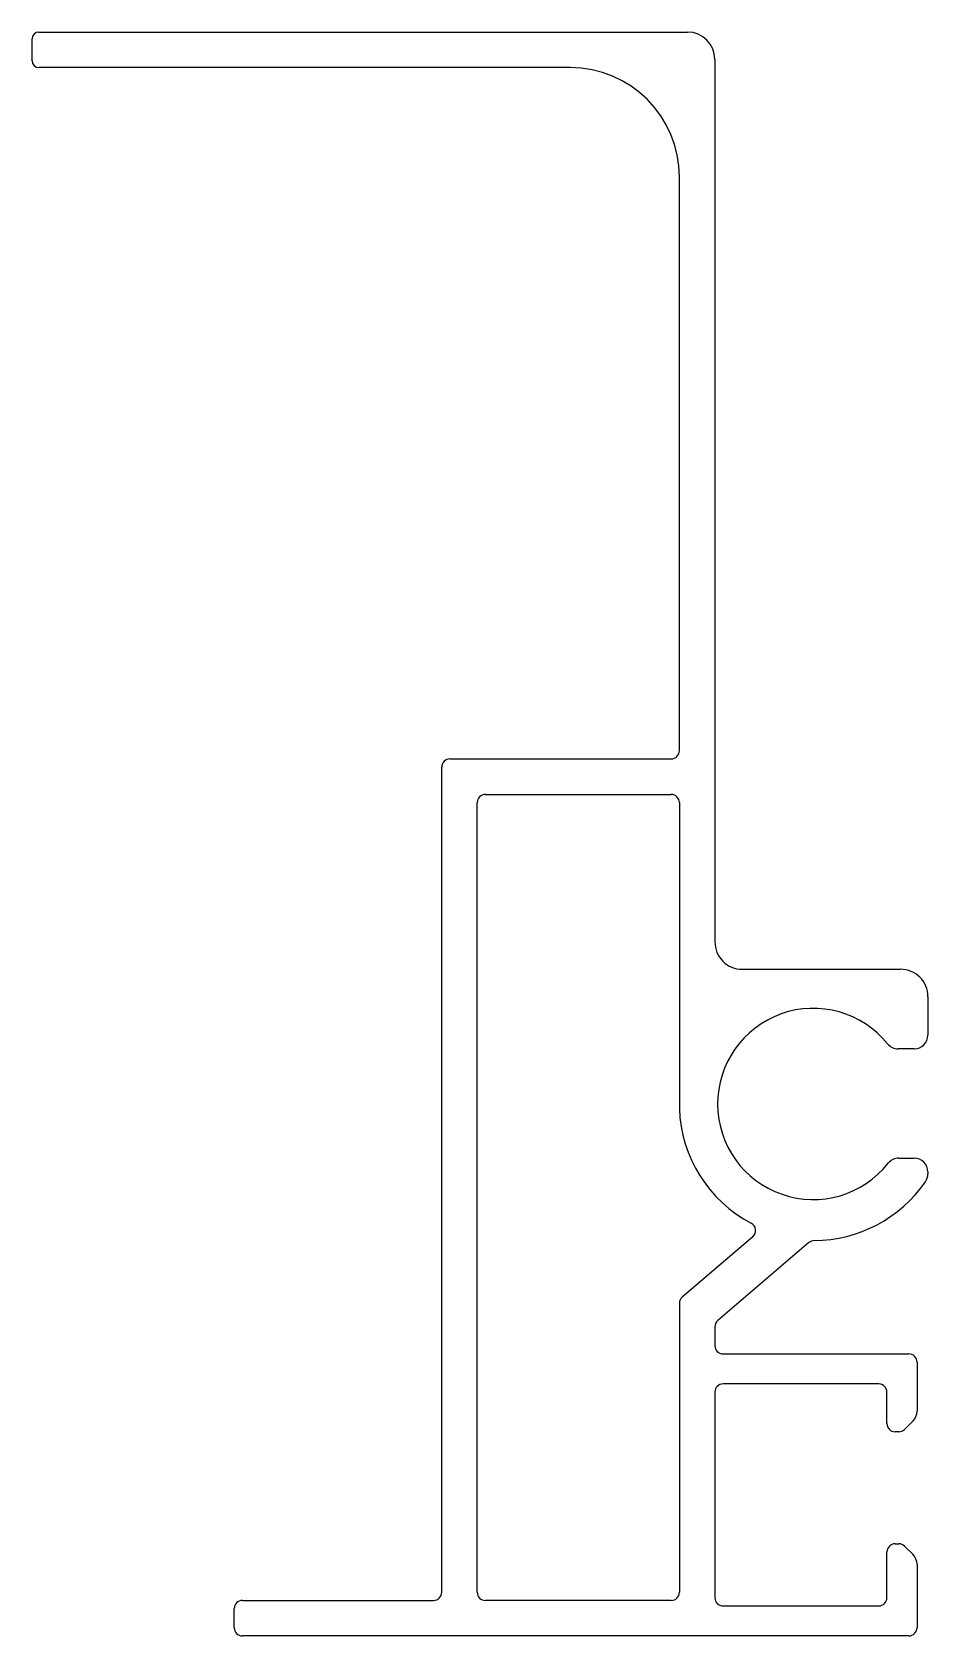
# Model space of a CAD drawing. Extents: x 755.2 to 788, y 523 to 581.7.
import ezdxf

# ---------------------------------------------------------------- set-up
doc = ezdxf.new("R2010")
doc.units = 0
doc.layers.get('0').update_dxf_attribs({"linetype": 'CONTINUOUS'})

msp = doc.modelspace()

# ---------------------------------------------------------------- linework, layer by layer
at = {"color": 0}
for p, q in [((755.157, 580.628), (755.157, 581.428)), ((755.407, 581.678), (779.158, 581.678)), ((780.158, 580.678), (780.158, 548.378)), ((774.857, 580.378), (755.407, 580.378)), ((778.857, 555.378), (778.857, 576.378)), ((770.157, 524.578), (770.157, 554.778)), ((770.457, 555.078), (778.557, 555.078)), ((771.757, 553.778), (778.557, 553.778)), ((771.457, 524.578), (771.457, 553.478)), ((778.857, 553.478), (778.857, 542.277)), ((781.158, 547.378), (786.959, 547.378)), ((787.959, 546.378), (787.959, 544.965)), ((787.459, 544.465), (786.869, 544.465)), ((786.895, 540.465), (787.459, 540.465)), ((787.959, 539.965), (787.959, 539.888)), ((781.545, 537.59), (778.962, 535.378)), ((783.602, 537.377), (780.262, 534.517)), ((778.857, 535.15), (778.857, 524.578)), ((780.157, 534.289), (780.157, 533.601)), ((780.457, 533.301), (787.259, 533.301)), ((787.559, 533.001), (787.559, 531.203)), ((780.157, 531.901), (780.157, 524.378)), ((786.159, 532.201), (780.457, 532.201)), ((786.459, 530.751), (786.459, 531.901)), ((787.413, 530.849), (787.103, 530.539)), ((786.89, 530.451), (786.759, 530.451)), ((786.459, 524.378), (786.459, 526.051)), ((786.759, 526.351), (786.89, 526.351)), ((787.103, 526.263), (787.413, 525.953)), ((787.559, 525.6), (787.559, 523.278)), ((762.859, 524.278), (769.857, 524.278)), ((778.557, 524.278), (771.757, 524.278)), ((762.559, 523.278), (762.559, 523.978)), ((780.457, 524.078), (786.159, 524.078)), ((787.259, 522.978), (762.859, 522.978))]:
    msp.add_line(p, q, dxfattribs=at)
for centre, radius, start, end in [((755.407, 581.428), 0.25, 90, 180), ((779.158, 580.678), 1, 0, 90), ((755.407, 580.628), 0.25, 180, 270), ((774.857, 576.378), 4, 360, 90), ((778.557, 555.378), 0.3, 270, 360), ((770.457, 554.778), 0.3, 90, 180), ((771.757, 553.478), 0.3, 90, 180), ((778.557, 553.478), 0.3, 0, 90), ((781.158, 548.378), 1, 179.99999, 270.00002), ((786.959, 546.378), 1, 359.96733, 89.99997), ((783.759, 542.449), 3.5, 38.97878, 321.61319), ((787.459, 544.965), 0.5, 270, 360), ((786.869, 544.965), 0.5, 218.97878, 270), ((783.787, 542.449), 4.933, 182.00288, 242.23903), ((786.895, 539.965), 0.5, 90, 141.61319), ((787.459, 539.965), 0.5, 0, 90), ((783.759, 542.449), 5, 270.41189, 325.30787), ((787.459, 539.888), 0.5, 325.30787, 360), ((781.35, 537.818), 0.3, 310.57186, 62.23903), ((783.797, 537.149), 0.3, 90.41189, 130.57186), ((779.157, 535.15), 0.3, 130.57186, 180), ((780.457, 534.289), 0.3, 130.57186, 180), ((780.457, 533.601), 0.3, 180, 270), ((787.259, 533.001), 0.3, 360, 90), ((780.457, 531.901), 0.3, 90, 180), ((786.159, 531.901), 0.3, 0, 90), ((786.759, 530.751), 0.3, 180, 270), ((787.059, 531.203), 0.5, 315, 360), ((786.89, 530.751), 0.3, 270, 315), ((786.759, 526.051), 0.3, 90, 180), ((786.89, 526.051), 0.3, 45, 90), ((787.059, 525.6), 0.5, 0, 45), ((762.859, 523.978), 0.3, 90, 180), ((769.857, 524.578), 0.3, 270, 360), ((771.757, 524.578), 0.3, 180, 270), ((778.557, 524.578), 0.3, 270, 0), ((780.457, 524.378), 0.3, 180, 270), ((786.159, 524.378), 0.3, 270, 360), ((762.859, 523.278), 0.3, 180, 270), ((787.259, 523.278), 0.3, 270, 360)]:
    msp.add_arc(centre, radius, start, end, dxfattribs=at)

doc.saveas('drawing.dxf')
